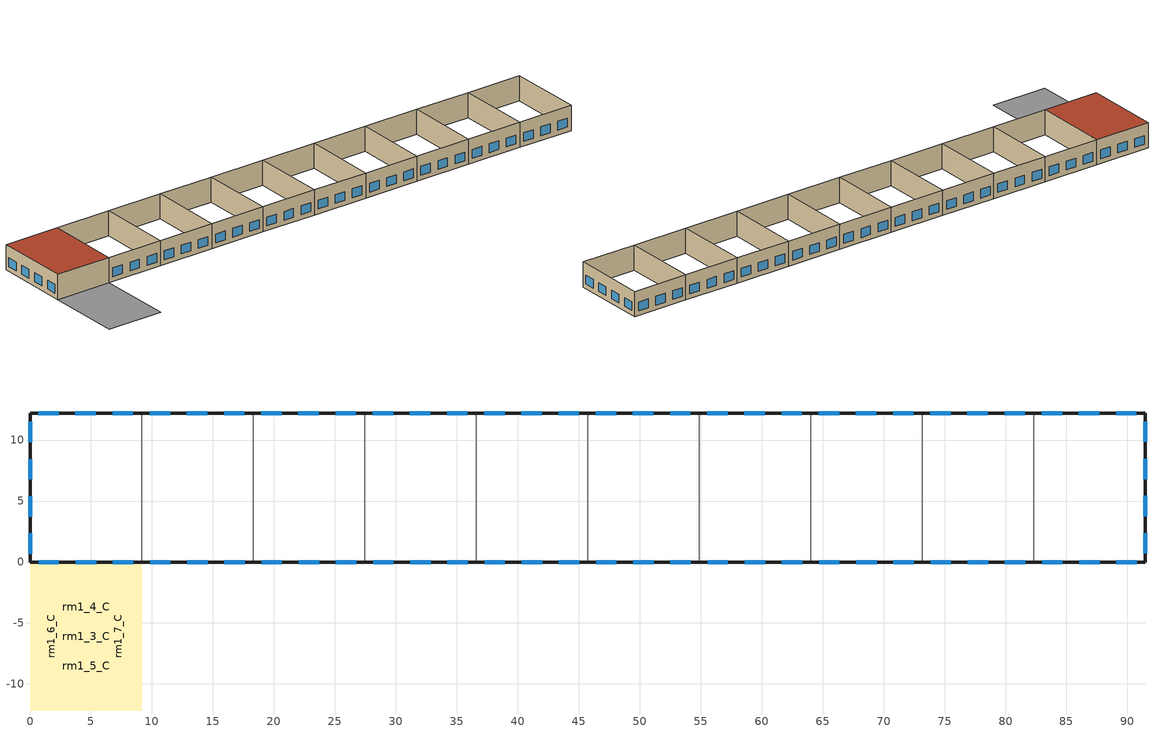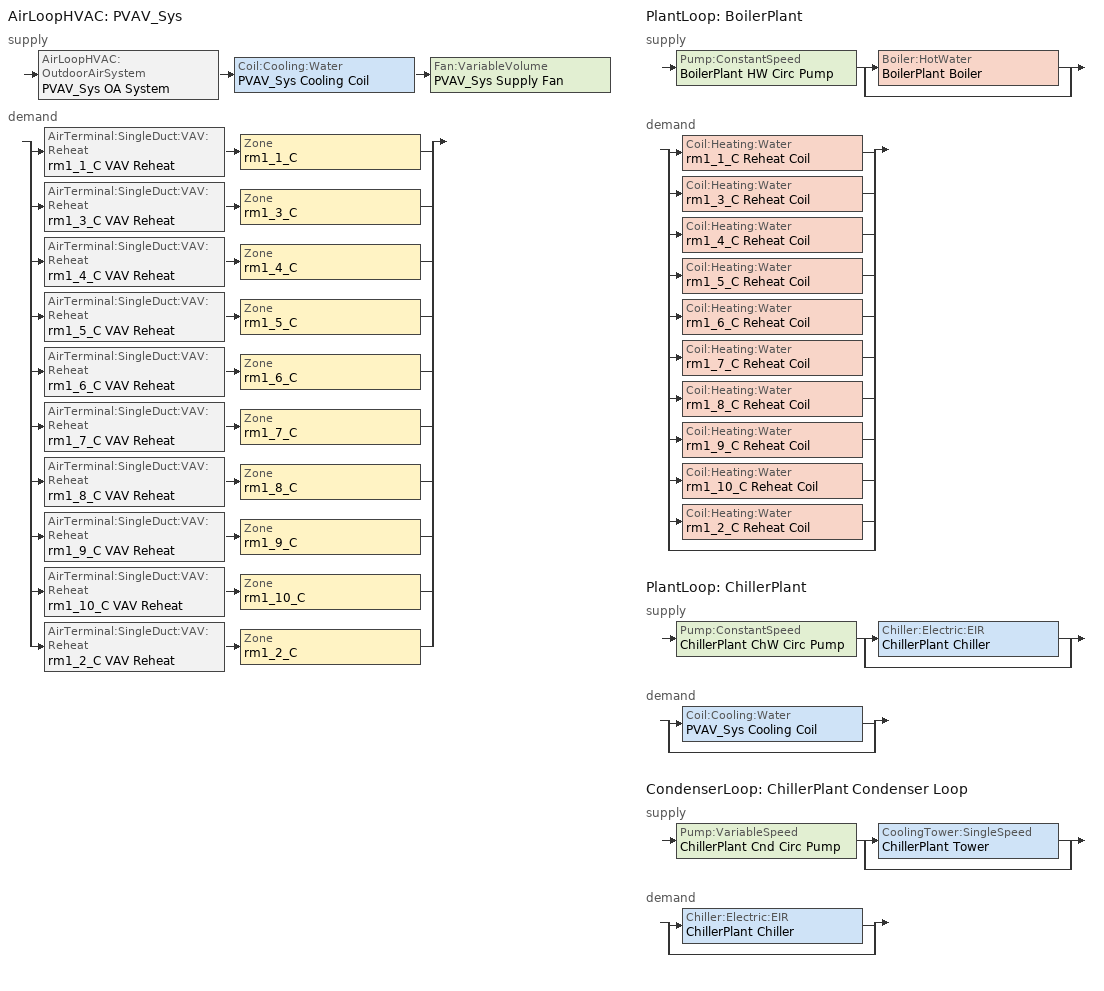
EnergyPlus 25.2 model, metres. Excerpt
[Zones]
rm1_3_C
 floor outside (SIMULATED_SL110): 0,-12.19 0,0 9.14,0 9.14,-12.19 z0
 wall outside (4_CONC_RADVA135): 9.14,12.19 0,12.19 0,0 9.14,0 z0:3.96
 wall to rm1_4_C (PARTITION115): 9.14,0 9.14,12.19 z0:3.96
 window (GT3): 8.44,12.19 6.77,12.19 / 5.39,12.19 3.72,12.19 / 2.35,12.19 0.67,12.19 / 0.7,0 2.38,0 / 3.75,0 5.42,0 / 6.8,0 8.47,0 / 0,11.49 0,9.81 / 0,8.44 0,6.77 / 0,5.39 0,3.72 / 0,2.35 0,0.67 z0.76:2.13
 roof outside (CONC_4_IN_NO96): 0,12.19 0,0 9.14,0 9.14,12.19 z3.96
rm1_4_C
 floor outside (SIMULATED_SL110): 0,-12.19 0,0 9.14,0 9.14,-12.19 z0
 wall outside (4_CONC_RADVA135): 18.29,12.19 9.14,12.19 / 9.14,0 18.29,0 z0:3.96
 wall to rm1_5_C (PARTITION115): 18.29,0 18.29,12.19 z0:3.96
 window (GT3): 17.59,12.19 15.91,12.19 / 14.54,12.19 12.86,12.19 / 11.49,12.19 9.81,12.19 / 9.85,0 11.52,0 / 12.89,0 14.57,0 / 15.94,0 17.62,0 z0.76:2.13
 roof outside (CONC_4_IN_NO96): 0,12.19 0,0 9.14,0 9.14,12.19 z3.96
rm1_5_C
 floor outside (SIMULATED_SL110): 0,-12.19 0,0 9.14,0 9.14,-12.19 z0
 wall outside (4_CONC_RADVA135): 27.43,12.19 18.29,12.19 / 18.29,0 27.43,0 z0:3.96
 wall to rm1_6_C (PARTITION115): 27.43,0 27.43,12.19 z0:3.96
 window (GT3): 26.73,12.19 25.05,12.19 / 23.68,12.19 22.01,12.19 / 20.64,12.19 18.96,12.19 / 18.99,0 20.66,0 / 22.04,0 23.71,0 / 25.09,0 26.76,0 z0.76:2.13
 roof outside (CONC_4_IN_NO96): 0,12.19 0,0 9.14,0 9.14,12.19 z3.96
rm1_6_C
 floor outside (SIMULATED_SL110): 0,-12.19 0,0 9.14,0 9.14,-12.19 z0
 wall outside (4_CONC_RADVA135): 36.58,12.19 27.43,12.19 / 27.43,0 36.58,0 z0:3.96
 wall to rm1_7_C (PARTITION115): 36.58,0 36.58,12.19 z0:3.96
 window (GT3): 35.88,12.19 34.2,12.19 / 32.83,12.19 31.15,12.19 / 29.78,12.19 28.1,12.19 / 28.13,0 29.81,0 / 31.18,0 32.86,0 / 34.23,0 35.91,0 z0.76:2.13
 roof outside (CONC_4_IN_NO96): 0,12.19 0,0 9.14,0 9.14,12.19 z3.96
rm1_7_C
 floor outside (SIMULATED_SL110): 0,-12.19 0,0 9.14,0 9.14,-12.19 z0
 wall outside (4_CONC_RADVA135): 45.72,12.19 36.58,12.19 / 36.58,0 45.72,0 z0:3.96
 wall to rm1_8_C (PARTITION115): 45.72,0 45.72,12.19 z0:3.96
 window (GT3): 45.02,12.19 43.34,12.19 / 41.97,12.19 40.3,12.19 / 38.92,12.19 37.25,12.19 / 37.28,0 38.95,0 / 40.33,0 42,0 / 43.37,0 45.05,0 z0.76:2.13
 roof outside (CONC_4_IN_NO96): 0,12.19 0,0 9.14,0 9.14,12.19 z3.96
rm1_8_C
 floor outside (SIMULATED_SL110): 0,-12.19 0,0 9.14,0 9.14,-12.19 z0
 wall outside (4_CONC_RADVA135): 54.86,12.19 45.72,12.19 / 45.72,0 54.86,0 z0:3.96
 wall to rm1_9_C (PARTITION115): 54.86,0 54.86,12.19 z0:3.96
 window (GT3): 54.16,12.19 52.49,12.19 / 51.12,12.19 49.44,12.19 / 48.07,12.19 46.39,12.19 / 46.42,0 48.1,0 / 49.47,0 51.15,0 / 52.52,0 54.19,0 z0.76:2.13
 roof outside (CONC_4_IN_NO96): 0,12.19 0,0 9.14,0 9.14,12.19 z3.96
rm1_9_C
 floor outside (SIMULATED_SL110): 0,-12.19 0,0 9.14,0 9.14,-12.19 z0
 wall outside (4_CONC_RADVA135): 64.01,12.19 54.86,12.19 / 54.86,0 64.01,0 z0:3.96
 wall to rm1_10_C (PARTITION115): 64.01,0 64.01,12.19 z0:3.96
 window (GT3): 63.31,12.19 61.63,12.19 / 60.26,12.19 58.58,12.19 / 57.21,12.19 55.53,12.19 / 55.56,0 57.24,0 / 58.61,0 60.29,0 / 61.66,0 63.34,0 z0.76:2.13
 roof outside (CONC_4_IN_NO96): 0,12.19 0,0 9.14,0 9.14,12.19 z3.96
rm1_10_C
 floor outside (SIMULATED_SL110): 0,-12.19 0,0 9.14,0 9.14,-12.19 z0
 wall outside (4_CONC_RADVA135): 73.15,12.19 64.01,12.19 / 64.01,0 73.15,0 z0:3.96
 wall to rm1_1_C (PARTITION115): 73.15,0 73.15,12.19 z0:3.96
 window (GT3): 72.45,12.19 70.78,12.19 / 69.4,12.19 67.73,12.19 / 66.36,12.19 64.68,12.19 / 64.71,0 66.39,0 / 67.76,0 69.43,0 / 70.81,0 72.48,0 z0.76:2.13
 roof outside (CONC_4_IN_NO96): 0,12.19 0,0 9.14,0 9.14,12.19 z3.96
rm1_1_C
 floor outside (SIMULATED_SL110): 0,-12.19 0,0 9.14,0 9.14,-12.19 z0
 wall outside (4_CONC_RADVA135): 82.3,12.19 73.15,12.19 / 73.15,0 82.3,0 z0:3.96
 wall to rm1_2_C (PARTITION115): 82.3,0 82.3,12.19 z0:3.96
 window (GT3): 81.59,12.19 79.92,12.19 / 78.55,12.19 76.87,12.19 / 75.5,12.19 73.82,12.19 / 73.85,0 75.53,0 / 76.9,0 78.58,0 / 79.95,0 81.62,0 z0.76:2.13
 roof outside (CONC_4_IN_NO96): 0,12.19 0,0 9.14,0 9.14,12.19 z3.96
rm1_2_C
 floor outside (SIMULATED_SL110): 0,-12.19 0,0 9.14,0 9.14,-12.19 z0
 wall outside (4_CONC_RADVA135): 82.3,0 91.44,0 91.44,12.19 82.3,12.19 z0:3.96
 window (GT3): 90.74,12.19 89.06,12.19 / 87.69,12.19 86.02,12.19 / 84.64,12.19 82.97,12.19 / 91.44,0.7 91.44,2.38 / 91.44,3.75 91.44,5.42 / 91.44,6.8 91.44,8.47 / 91.44,9.85 91.44,11.52 / 83,0 84.67,0 / 86.05,0 87.72,0 / 89.09,0 90.77,0 z0.76:2.13
 roof outside (CONC_4_IN_NO96): 0,12.19 0,0 9.14,0 9.14,12.19 z3.96
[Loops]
AirLoopHVAC 'PVAV_Sys'
 supply: AirLoopHVAC:OutdoorAirSystem 'PVAV_Sys OA System' > Coil:Cooling:Water 'PVAV_Sys Cooling Coil' > Fan:VariableVolume 'PVAV_Sys Supply Fan'
 demand: split
  | AirTerminal:SingleDuct:VAV:Reheat 'rm1_1_C VAV Reheat' > Zone 'rm1_1_C'
  | AirTerminal:SingleDuct:VAV:Reheat 'rm1_3_C VAV Reheat' > Zone 'rm1_3_C'
  | AirTerminal:SingleDuct:VAV:Reheat 'rm1_4_C VAV Reheat' > Zone 'rm1_4_C'
  | AirTerminal:SingleDuct:VAV:Reheat 'rm1_5_C VAV Reheat' > Zone 'rm1_5_C'
  | AirTerminal:SingleDuct:VAV:Reheat 'rm1_6_C VAV Reheat' > Zone 'rm1_6_C'
  | AirTerminal:SingleDuct:VAV:Reheat 'rm1_7_C VAV Reheat' > Zone 'rm1_7_C'
  | AirTerminal:SingleDuct:VAV:Reheat 'rm1_8_C VAV Reheat' > Zone 'rm1_8_C'
  | AirTerminal:SingleDuct:VAV:Reheat 'rm1_9_C VAV Reheat' > Zone 'rm1_9_C'
  | AirTerminal:SingleDuct:VAV:Reheat 'rm1_10_C VAV Reheat' > Zone 'rm1_10_C'
  | AirTerminal:SingleDuct:VAV:Reheat 'rm1_2_C VAV Reheat' > Zone 'rm1_2_C'
PlantLoop 'BoilerPlant'
 supply: Pump:ConstantSpeed 'BoilerPlant HW Circ Pump' > split
  | Boiler:HotWater 'BoilerPlant Boiler'
  | bypass
 demand: split
  | Coil:Heating:Water 'rm1_1_C Reheat Coil'
  | Coil:Heating:Water 'rm1_3_C Reheat Coil'
  | Coil:Heating:Water 'rm1_4_C Reheat Coil'
  | Coil:Heating:Water 'rm1_5_C Reheat Coil'
  | Coil:Heating:Water 'rm1_6_C Reheat Coil'
  | Coil:Heating:Water 'rm1_7_C Reheat Coil'
  | Coil:Heating:Water 'rm1_8_C Reheat Coil'
  | Coil:Heating:Water 'rm1_9_C Reheat Coil'
  | Coil:Heating:Water 'rm1_10_C Reheat Coil'
  | Coil:Heating:Water 'rm1_2_C Reheat Coil'
  | bypass
PlantLoop 'ChillerPlant'
 supply: Pump:ConstantSpeed 'ChillerPlant ChW Circ Pump' > split
  | Chiller:Electric:EIR 'ChillerPlant Chiller'
  | bypass
 demand: split
  | Coil:Cooling:Water 'PVAV_Sys Cooling Coil'
  | bypass
CondenserLoop 'ChillerPlant Condenser Loop'
 supply: Pump:VariableSpeed 'ChillerPlant Cnd Circ Pump' > split
  | CoolingTower:SingleSpeed 'ChillerPlant Tower'
  | bypass
 demand: split
  | Chiller:Electric:EIR 'ChillerPlant Chiller'
  | bypass
[Building]
Green Design Tools: North Axis {deg}=180.0017; Terrain=City; Loads Convergence Tolerance Value=0.04; Temperature Convergence Tolerance Value {deltaC}=0.4; Solar Distribution=FullExterior; Maximum Number of Warmup Days=25; Minimum Number of Warmup Days=6
[Site:Location]
CZ03RV2: Latitude {deg}=38.5; Longitude {deg}=-121.5; Time Zone {hr}=-8; Elevation {m}=15.24
[Site:GroundTemperature:BuildingSurface]
12.38889, 11.22224, 11.11112, 11.66668, 13.8889, 16.11112, 18.05557, 19.2778, 19.38892, 18.38889, 16.50002, 14.33334
[SizingPeriod:DesignDay] Humidity Condition Type=Wetbulb; Rain Indicator=No; Snow Indicator=No; Daylight Saving Time Indicator=No; Solar Model Indicator=ASHRAEClearSky; Sky Clearness=0
Name | Month | Day of Month | Day Type | Maximum Dry-Bulb Temperature {C} | Daily Dry-Bulb Temperature Range {deltaC} | Wetbulb or DewPoint at Maximum Dry-Bulb {C} | Barometric Pressure {Pa} | Wind Speed {m/s} | Wind Direction {deg}
CZ03RV2 Coldest Day from Weather File | 12 | 28 | WinterDesignDay | 15 | 13.3 | 8.9 | 102805.1 | 2.12 | 67
CZ03RV2 Hottest Day from Weather File | 9 | 29 | SummerDesignDay | 31.7 | 20.6 | 16.1 | 101351.8 | 5.06 | 87
[Material] Thermal Absorptance=0.9
Name | Roughness | Thickness {m} | Conductivity {W/m-K} | Density {kg/m3} | Specific Heat {J/kg-K} | Solar Absorptance | Visible Absorptance
CONC_4_IN_NO96__CC03_97 | MediumRough | 0.10159 | 1.310345 | 2242.584 | 836.7661 | 0.7
SIMULATED_SL110__IN05_111 | MediumRough | 0.245821 | 0.04324 | 9.611076 | 836.7661 | 0
SIMULATED_SL110__MAT357_112 | MediumRough | 0.4572 | 0.8648 | 1361.569 | 836.7661 | 0
SIMULATED_SL110__MAT356_113 | MediumRough | 0.3048 | 0.51888 | 1601.846 | 836.7661 | 0
PARTITION115__GP02_87 | MediumRough | 0.0158801 | 0.160161 | 800.923 | 836.7661 | 0.3
4_CONC_RADVA135__CC14_80 | MediumRough | 0.10159 | 1.801724 | 2242.584 | 836.7661 | 0.7
4_CONC_RADVA135__IN36_136 | MediumRough | 0.0762 | 0.034592 | 28.83323 | 1213.311 | 0.7
4_CONC_RADVA135__GP02_87 | MediumRough | 0.0158801 | 0.160161 | 800.923 | 836.7661 | 0.7
rm1_3_CFURN; rm1_4_CFURN; rm1_5_CFURN; rm1_6_CFURN; rm1_7_CFURN; rm1_8_CFURN; rm1_9_CFURN; rm1_10_CFURN; rm1_1_CFURN; rm1_2_CFURN | Smooth | 0.00762 | 0.17296 | 640.7384 | 1255.149 | 0.7 | 0.7
[Construction]
CONC_4_IN_NO96: CONC_4_IN_NO96__CC03_97
SIMULATED_SL110: SIMULATED_SL110__IN05_111, SIMULATED_SL110__MAT357_112, SIMULATED_SL110__MAT356_113
PARTITION115: PARTITION115__GP02_87, PARTITION115__WMF00_116, PARTITION115__GP02_87
4_CONC_RADVA135: 4_CONC_RADVA135__CC14_80, 4_CONC_RADVA135__IN36_136, 4_CONC_RADVA135__GP02_87
GT3: BRONZE 6MM
rm1_3_CFURNCONS: rm1_3_CFURN
rm1_4_CFURNCONS: rm1_4_CFURN
rm1_5_CFURNCONS: rm1_5_CFURN
rm1_6_CFURNCONS: rm1_6_CFURN
rm1_7_CFURNCONS: rm1_7_CFURN
rm1_8_CFURNCONS: rm1_8_CFURN
rm1_9_CFURNCONS: rm1_9_CFURN
rm1_10_CFURNCONS: rm1_10_CFURN
rm1_1_CFURNCONS: rm1_1_CFURN
rm1_2_CFURNCONS: rm1_2_CFURN
[Material:NoMass]
PARTITION115__WMF00_116: Roughness=MediumRough; Thermal Resistance {m2-K/W}=0.107499; Thermal Absorptance=0.9; Solar Absorptance=0.3
[WindowMaterial:Glazing]
BRONZE 6MM: Optical Data Type=SpectralAverage; Thickness {m}=.006; Solar Transmittance at Normal Incidence=.482; Front Side Solar Reflectance at Normal Incidence=.054; Back Side Solar Reflectance at Normal Incidence=.054; Visible Transmittance at Normal Incidence=.534; Front Side Visible Reflectance at Normal Incidence=.057; Back Side Visible Reflectance at Normal Incidence=.057; Infrared Transmittance at Normal Incidence=0; Front Side Infrared Hemispherical Emissivity=.84; Back Side Infrared Hemispherical Emissivity=.84; Conductivity {W/m-K}=.9
[WindowMaterial:Shade] Solar Transmittance=0.8; Solar Reflectance=0.19; Visible Transmittance=0.8; Visible Reflectance=0.19; Infrared Hemispherical Emissivity=0.001; Infrared Transmittance=0.99; Thickness {m}=0.001; Conductivity {W/m-K}=10000; Shade to Glass Distance {m}=0.001; Top Opening Multiplier=0; Bottom Opening Multiplier=0; Left-Side Opening Multiplier=0; Right-Side Opening Multiplier=0; Airflow Permeability=0.8
Window1001WSM; Window3312WSM; Window3313WSM; Window1003WSM; Window3314WSM; Window3315WSM; Window1004WSM; Window3316WSM; Window3317WSM; Window3318WSM; Window1006WSM; Window3319WSM; Window3320WSM; Window1007WSM; Window3321WSM; Window3322WSM; Window1008WSM; Window3323WSM; Window3324WSM; Window1009WSM; Window3325WSM; Window3326WSM; Window1010WSM; Window3327WSM; Window3328WSM; Window1011WSM; Window3329WSM; Window3330WSM; Window1012WSM; Window3331WSM; Window3332WSM; Window1013WSM; Window3333WSM; Window3334WSM; Window1014WSM; Window3335WSM; Window3336WSM; Window1015WSM; Window3337WSM; Window3338WSM; Window1016WSM; Window3339WSM; Window3340WSM; Window1017WSM; Window3341WSM; Window3342WSM; Window1018WSM; Window3343WSM; Window3344WSM; Window1005WSM; Window3345WSM; Window3346WSM; Window1019WSM; Window3347WSM; Window3348WSM; Window1020WSM; Window3349WSM; Window3350WSM; Window1021WSM; Window3351WSM; Window3352WSM; Window1022WSM; Window3353WSM; Window3354WSM; Window3355WSM; Window1023WSM; Window3356WSM; Window3357WSM
[WindowProperty:ShadingControl] Shading Type=InteriorShade; Shading Control Type=AlwaysOn; Setpoint {W/m2, W or deg C}=10.9383; Shading Control Is Scheduled=NO; Glare Control Is Active=NO
Name | Shading Device Material
Window1001WSC | Window1001WSM
Window3312WSC | Window3312WSM
Window3313WSC | Window3313WSM
Window1003WSC | Window1003WSM
Window3314WSC | Window3314WSM
Window3315WSC | Window3315WSM
Window1004WSC | Window1004WSM
Window3316WSC | Window3316WSM
Window3317WSC | Window3317WSM
Window3318WSC | Window3318WSM
Window1006WSC | Window1006WSM
Window3319WSC | Window3319WSM
Window3320WSC | Window3320WSM
Window1007WSC | Window1007WSM
Window3321WSC | Window3321WSM
Window3322WSC | Window3322WSM
Window1008WSC | Window1008WSM
Window3323WSC | Window3323WSM
Window3324WSC | Window3324WSM
Window1009WSC | Window1009WSM
Window3325WSC | Window3325WSM
Window3326WSC | Window3326WSM
Window1010WSC | Window1010WSM
Window3327WSC | Window3327WSM
Window3328WSC | Window3328WSM
Window1011WSC | Window1011WSM
Window3329WSC | Window3329WSM
Window3330WSC | Window3330WSM
Window1012WSC | Window1012WSM
Window3331WSC | Window3331WSM
Window3332WSC | Window3332WSM
Window1013WSC | Window1013WSM
Window3333WSC | Window3333WSM
Window3334WSC | Window3334WSM
Window1014WSC | Window1014WSM
Window3335WSC | Window3335WSM
Window3336WSC | Window3336WSM
Window1015WSC | Window1015WSM
Window3337WSC | Window3337WSM
Window3338WSC | Window3338WSM
Window1016WSC | Window1016WSM
Window3339WSC | Window3339WSM
Window3340WSC | Window3340WSM
Window1017WSC | Window1017WSM
Window3341WSC | Window3341WSM
Window3342WSC | Window3342WSM
Window1018WSC | Window1018WSM
Window3343WSC | Window3343WSM
Window3344WSC | Window3344WSM
Window1005WSC | Window1005WSM
Window3345WSC | Window3345WSM
Window3346WSC | Window3346WSM
Window1019WSC | Window1019WSM
Window3347WSC | Window3347WSM
Window3348WSC | Window3348WSM
Window1020WSC | Window1020WSM
Window3349WSC | Window3349WSM
Window3350WSC | Window3350WSM
Window1021WSC | Window1021WSM
Window3351WSC | Window3351WSM
Window3352WSC | Window3352WSM
Window1022WSC | Window1022WSM
Window3353WSC | Window3353WSM
Window3354WSC | Window3354WSM
Window3355WSC | Window3355WSM
Window1023WSC | Window1023WSM
Window3356WSC | Window3356WSM
Window3357WSC | Window3357WSM
[Zone] Type=1; Multiplier=1; Ceiling Height {m}=3.9624; Volume {m3}=441.7421
rm1_3_C; rm1_4_C; rm1_5_C; rm1_6_C; rm1_7_C; rm1_8_C; rm1_9_C; rm1_10_C; rm1_1_C; rm1_2_C
[People] Number of People Schedule=OffOcc; Number of People Calculation Method=People; Number of People=4.363636; Fraction Radiant=0.3
Name | Zone or ZoneList | Activity Level Schedule
rm1_3_C_PEOPLE | rm1_3_C | rm1_3_CActSched
rm1_4_C_PEOPLE | rm1_4_C | rm1_4_CActSched
rm1_5_C_PEOPLE | rm1_5_C | rm1_5_CActSched
rm1_6_C_PEOPLE | rm1_6_C | rm1_6_CActSched
rm1_7_C_PEOPLE | rm1_7_C | rm1_7_CActSched
rm1_8_C_PEOPLE | rm1_8_C | rm1_8_CActSched
rm1_9_C_PEOPLE | rm1_9_C | rm1_9_CActSched
rm1_10_C_PEOPLE | rm1_10_C | rm1_10_CActSched
rm1_1_C_PEOPLE | rm1_1_C | rm1_1_CActSched
rm1_2_C_PEOPLE | rm1_2_C | rm1_2_CActSched
[Lights] Schedule=OffLgt; Design Level Calculation Method=LightingLevel; Lighting Level {W}=2400; Return Air Fraction=0; Fraction Radiant=0.59; Fraction Visible=0.1; Fraction Replaceable=0
Name | Zone or ZoneList
rm1_3_C_LIGHTS | rm1_3_C
rm1_4_C_LIGHTS | rm1_4_C
rm1_5_C_LIGHTS | rm1_5_C
rm1_6_C_LIGHTS | rm1_6_C
rm1_7_C_LIGHTS | rm1_7_C
rm1_8_C_LIGHTS | rm1_8_C
rm1_9_C_LIGHTS | rm1_9_C
rm1_10_C_LIGHTS | rm1_10_C
rm1_1_C_LIGHTS | rm1_1_C
rm1_2_C_LIGHTS | rm1_2_C
[ElectricEquipment] Schedule=OffLgt; Design Level Calculation Method=EquipmentLevel; Design Level {W}=900.0001; Fraction Latent=0; Fraction Radiant=0.7; Fraction Lost=0
Name | Zone or ZoneList
rm1_3_C_EQUIP | rm1_3_C
rm1_4_C_EQUIP | rm1_4_C
rm1_5_C_EQUIP | rm1_5_C
rm1_6_C_EQUIP | rm1_6_C
rm1_7_C_EQUIP | rm1_7_C
rm1_8_C_EQUIP | rm1_8_C
rm1_9_C_EQUIP | rm1_9_C
rm1_10_C_EQUIP | rm1_10_C
rm1_1_C_EQUIP | rm1_1_C
rm1_2_C_EQUIP | rm1_2_C
[ZoneInfiltration:DesignFlowRate] Schedule=OffInf; Design Flow Rate Calculation Method=Flow/Zone; Design Flow Rate {m3/s}=0.0173681; Constant Term Coefficient=0; Temperature Term Coefficient=0; Velocity Term Coefficient=0.224; Velocity Squared Term Coefficient=0
Name | Zone or ZoneList
rm1_3_C_INFILT | rm1_3_C
rm1_4_C_INFILT | rm1_4_C
rm1_5_C_INFILT | rm1_5_C
rm1_6_C_INFILT | rm1_6_C
rm1_7_C_INFILT | rm1_7_C
rm1_8_C_INFILT | rm1_8_C
rm1_9_C_INFILT | rm1_9_C
rm1_10_C_INFILT | rm1_10_C
rm1_1_C_INFILT | rm1_1_C
rm1_2_C_INFILT | rm1_2_C
[InternalMass] Surface Area {m2}=111.4836
Name | Construction | Zone
rm1_3_CFURNMASS | rm1_3_CFURNCONS | rm1_3_C
rm1_4_CFURNMASS | rm1_4_CFURNCONS | rm1_4_C
rm1_5_CFURNMASS | rm1_5_CFURNCONS | rm1_5_C
rm1_6_CFURNMASS | rm1_6_CFURNCONS | rm1_6_C
rm1_7_CFURNMASS | rm1_7_CFURNCONS | rm1_7_C
rm1_8_CFURNMASS | rm1_8_CFURNCONS | rm1_8_C
rm1_9_CFURNMASS | rm1_9_CFURNCONS | rm1_9_C
rm1_10_CFURNMASS | rm1_10_CFURNCONS | rm1_10_C
rm1_1_CFURNMASS | rm1_1_CFURNCONS | rm1_1_C
rm1_2_CFURNMASS | rm1_2_CFURNCONS | rm1_2_C
[ZoneControl:Thermostat] Control Type Schedule=Zone-Control-Type-Sched
Name | Zone or ZoneList | Control 1
rm1_1_C Thermostat | rm1_1_C | rm1_1_C DualSPSched
rm1_3_C Thermostat | rm1_3_C | rm1_3_C DualSPSched
rm1_4_C Thermostat | rm1_4_C | rm1_4_C DualSPSched
rm1_5_C Thermostat | rm1_5_C | rm1_5_C DualSPSched
rm1_6_C Thermostat | rm1_6_C | rm1_6_C DualSPSched
rm1_7_C Thermostat | rm1_7_C | rm1_7_C DualSPSched
rm1_8_C Thermostat | rm1_8_C | rm1_8_C DualSPSched
rm1_9_C Thermostat | rm1_9_C | rm1_9_C DualSPSched
rm1_10_C Thermostat | rm1_10_C | rm1_10_C DualSPSched
rm1_2_C Thermostat | rm1_2_C | rm1_2_C DualSPSched
[ThermostatSetpoint:DualSetpoint] Heating Setpoint Temperature Schedule=OffHtT; Cooling Setpoint Temperature Schedule=OffClT
rm1_1_C DualSPSched; rm1_3_C DualSPSched; rm1_4_C DualSPSched; rm1_5_C DualSPSched; rm1_6_C DualSPSched; rm1_7_C DualSPSched; rm1_8_C DualSPSched; rm1_9_C DualSPSched; rm1_10_C DualSPSched; rm1_2_C DualSPSched
[Sizing:Zone] Zone Cooling Design Supply Air Temperature Input Method=SupplyAirTemperature; Zone Cooling Design Supply Air Temperature {C}=14; Zone Heating Design Supply Air Temperature Input Method=SupplyAirTemperature; Zone Heating Design Supply Air Temperature {C}=50; Zone Cooling Design Supply Air Humidity Ratio {kgWater/kgDryAir}=0.008; Zone Heating Design Supply Air Humidity Ratio {kgWater/kgDryAir}=0.008; Zone Heating Sizing Factor=0; Zone Cooling Sizing Factor=0; Cooling Design Air Flow Method=DesignDay; Cooling Design Air Flow Rate {m3/s}=0; Heating Design Air Flow Method=DesignDay; Heating Design Air Flow Rate {m3/s}=0
Name | Design Specification Outdoor Air Object
rm1_1_C | SZ DSOA rm1_1_C
rm1_3_C | SZ DSOA rm1_3_C
rm1_4_C | SZ DSOA rm1_4_C
rm1_5_C | SZ DSOA rm1_5_C
rm1_6_C | SZ DSOA rm1_6_C
rm1_7_C | SZ DSOA rm1_7_C
rm1_8_C | SZ DSOA rm1_8_C
rm1_9_C | SZ DSOA rm1_9_C
rm1_10_C | SZ DSOA rm1_10_C
rm1_2_C | SZ DSOA rm1_2_C
[DesignSpecification:OutdoorAir] Outdoor Air Method=Flow/Zone; Outdoor Air Flow per Person {m3/s-person}=0; Outdoor Air Flow per Zone Floor Area {m3/s-m2}=0; Outdoor Air Flow per Zone {m3/s}=0.0308911
SZ DSOA rm1_1_C; SZ DSOA rm1_3_C; SZ DSOA rm1_4_C; SZ DSOA rm1_5_C; SZ DSOA rm1_6_C; SZ DSOA rm1_7_C; SZ DSOA rm1_8_C; SZ DSOA rm1_9_C; SZ DSOA rm1_10_C; SZ DSOA rm1_2_C
[Zone equipment]
rm1_1_C: rm1_1_C VAV Reheat
rm1_3_C: rm1_3_C VAV Reheat
rm1_4_C: rm1_4_C VAV Reheat
rm1_5_C: rm1_5_C VAV Reheat
rm1_6_C: rm1_6_C VAV Reheat
rm1_7_C: rm1_7_C VAV Reheat
rm1_8_C: rm1_8_C VAV Reheat
rm1_9_C: rm1_9_C VAV Reheat
rm1_10_C: rm1_10_C VAV Reheat
rm1_2_C: rm1_2_C VAV Reheat
[AirTerminal:SingleDuct:VAV:Reheat] Availability Schedule=OffFan; Maximum Air Flow Rate {m3/s}=autosize; Zone Minimum Air Flow Input Method=Constant; Constant Minimum Air Flow Fraction=0.3; Maximum Hot Water or Steam Flow Rate {m3/s}=autosize; Minimum Hot Water or Steam Flow Rate {m3/s}=0; Convergence Tolerance=0.001; Damper Heating Action=Reverse
Name | Reheat Coil
rm1_1_C VAV Reheat | rm1_1_C Reheat Coil
rm1_3_C VAV Reheat | rm1_3_C Reheat Coil
rm1_4_C VAV Reheat | rm1_4_C Reheat Coil
rm1_5_C VAV Reheat | rm1_5_C Reheat Coil
rm1_6_C VAV Reheat | rm1_6_C Reheat Coil
rm1_7_C VAV Reheat | rm1_7_C Reheat Coil
rm1_8_C VAV Reheat | rm1_8_C Reheat Coil
rm1_9_C VAV Reheat | rm1_9_C Reheat Coil
rm1_10_C VAV Reheat | rm1_10_C Reheat Coil
rm1_2_C VAV Reheat | rm1_2_C Reheat Coil
[Coil:Heating:Water] Availability Schedule=OffFan; U-Factor Times Area Value {W/K}=autosize; Maximum Water Flow Rate {m3/s}=autosize; Performance Input Method=UFactorTimesAreaAndDesignWaterFlowRate; Rated Capacity {W}=autosize; Rated Inlet Water Temperature {C}=82.2; Rated Inlet Air Temperature {C}=16.6; Rated Outlet Water Temperature {C}=71.1; Rated Outlet Air Temperature {C}=32.2
rm1_1_C Reheat Coil; rm1_3_C Reheat Coil; rm1_4_C Reheat Coil; rm1_5_C Reheat Coil; rm1_6_C Reheat Coil; rm1_7_C Reheat Coil; rm1_8_C Reheat Coil; rm1_9_C Reheat Coil; rm1_10_C Reheat Coil; rm1_2_C Reheat Coil
[Sizing:System]
PVAV_Sys: Type of Load to Size On=Sensible; Design Outdoor Air Flow Rate {m3/s}=autosize; Central Heating Maximum System Air Flow Ratio=0.3; Preheat Design Temperature {C}=7; Preheat Design Humidity Ratio {kgWater/kgDryAir}=.008; Precool Design Temperature {C}=11; Precool Design Humidity Ratio {kgWater/kgDryAir}=.008; Central Cooling Design Supply Air Temperature {C}=12.77779; Central Heating Design Supply Air Temperature {C}=12.77779; Type of Zone Sum to Use=NonCoincident; 100% Outdoor Air in Cooling=No; 100% Outdoor Air in Heating=No; Central Cooling Design Supply Air Humidity Ratio {kgWater/kgDryAir}=0.008; Central Heating Design Supply Air Humidity Ratio {kgWater/kgDryAir}=0.01; Cooling Supply Air Flow Rate Method=Flow/System; Cooling Supply Air Flow Rate {m3/s}=13.7859; Heating Supply Air Flow Rate Method=Flow/System; Heating Supply Air Flow Rate {m3/s}=13.7859; System Outdoor Air Method=ZoneSum; Zone Maximum Outdoor Air Fraction=1; Cooling Design Capacity Method=CoolingDesignCapacity; Cooling Design Capacity {W}=autosize; Heating Design Capacity Method=HeatingDesignCapacity; Heating Design Capacity {W}=autosize; Central Cooling Capacity Control Method=OnOff
[AirLoopHVAC]
PVAV_Sys: Design Supply Air Flow Rate {m3/s}=autosize
[AvailabilityManager:Scheduled]
PVAV_Sys Availability 1: Schedule=OffFan
[SetpointManager:Scheduled] Control Variable=Temperature
Name | Schedule | Setpoint Node or NodeList
PVAV_Sys Setpoint Manager 1 | ConstSetSchedPVAV_Sys | PVAV_Sys Sup Air Temp Nodes
BoilerPlant HW Temp Manager | constant82. | BoilerPlant HW Supply Outlet Node
ChillerPlant ChW Temp Manager | ChillerPlant ChW Temp Schedule | ChillerPlant ChW Supply Outlet Node
ChillerPlant Chiller Setpoint Manager | ChillerPlant ChW Temp Schedule | ChillerPlant Chiller Outlet Node
[SetpointManager:MixedAir]
PVAV_Sys Setpoint Manager 2: Control Variable=Temperature; Setpoint Node or NodeList=PVAV_Sys Supply Fan Upstream Nodes
[Controller:WaterCoil]
PVAV_Sys Cooling Coil Controller: Control Variable=Temperature; Action=REVERSE; Actuator Variable=FLOW; Controller Convergence Tolerance {deltaC}=autosize; Maximum Actuated Flow {m3/s}=0.0112635; Minimum Actuated Flow {m3/s}=0
[Fan:VariableVolume]
PVAV_Sys Supply Fan: Availability Schedule=OffFan; Fan Total Efficiency=0.6; Pressure Rise {Pa}=1346.487; Maximum Flow Rate {m3/s}=autosize; Fan Power Minimum Flow Rate Input Method=Fraction; Fan Power Minimum Flow Fraction=0.25; Motor Efficiency=0.9; Motor In Airstream Fraction=1; Fan Power Coefficient 1=0.05; Fan Power Coefficient 2=0.05; Fan Power Coefficient 3=0.05; Fan Power Coefficient 4=0.1; Fan Power Coefficient 5=0.05
[Controller:OutdoorAir]
PVAV_Sys OA Controller: Minimum Outdoor Air Flow Rate {m3/s}=autosize; Maximum Outdoor Air Flow Rate {m3/s}=autosize; Economizer Control Type=NoEconomizer; Economizer Control Action Type=ModulateFlow; Lockout Type=NoLockout; Minimum Limit Type=FixedMinimum
[Sizing:Plant]
Name | Loop Type | Design Loop Exit Temperature {C} | Loop Design Temperature Difference {deltaC}
BoilerPlant | Heating | 82 | 11
ChillerPlant | Cooling | 7.22 | 6.67
ChillerPlant Condenser Loop | Condenser | 29.4 | 5.6
[PlantLoop] Fluid Type=Water; Maximum Loop Flow Rate {m3/s}=autosize; Minimum Loop Flow Rate {m3/s}=0; Plant Loop Volume {m3}=autosize; Load Distribution Scheme=Optimal
Name | Plant Equipment Operation Scheme | Maximum Loop Temperature {C} | Minimum Loop Temperature {C}
BoilerPlant | BoilerPlant Operation | 100 | 10
ChillerPlant | ChillerPlant Operation | 98 | 1
[Pump:ConstantSpeed] Design Pump Head {Pa}=89672.01; Fraction of Motor Inefficiencies to Fluid Stream=0; Pump Control Type=Intermittent
Name | Design Flow Rate {m3/s} | Design Power Consumption {W} | Motor Efficiency
BoilerPlant HW Circ Pump | 0.00392497 | 591.1661 | 0.85
ChillerPlant ChW Circ Pump | 0.00819024 | 1019.424 | 0.9
[PlantEquipmentOperationSchemes] Control Scheme 1 Schedule=OffFan
Name | Control Scheme 1
BoilerPlant Operation | BoilerPlant Heat Supply
ChillerPlant Operation | ChillerPlant ChW Supply
[PlantEquipmentOperation:HeatingLoad]
BoilerPlant Heat Supply: Load Range 1 Lower Limit {W}=0; Load Range 1 Upper Limit {W}=1000000000000000; Range 1 Equipment List=BoilerPlant heating plant
[PlantEquipmentList]
BoilerPlant heating plant: BoilerPlant Boiler
ChillerPlant ChW Plant: ChillerPlant Chiller
[Boiler:HotWater]
BoilerPlant Boiler: Fuel Type=NaturalGas; Nominal Capacity {W}=273670.2; Nominal Thermal Efficiency=0.85; Efficiency Curve Temperature Evaluation Variable=LeavingBoiler; Normalized Boiler Efficiency Curve=BoilerPlant Boiler Efficiency Curve; Design Water Outlet Temperature {C}=82; Design Water Flow Rate {m3/s}=autosize; Minimum Part Load Ratio=0; Maximum Part Load Ratio=1.2; Optimum Part Load Ratio=1; Water Outlet Upper Temperature Limit {C}=100; Boiler Flow Mode=CONSTANTFLOW
[PlantEquipmentOperation:CoolingLoad] Load Range 1 Lower Limit {W}=0
Name | Load Range 1 Upper Limit {W} | Range 1 Equipment List
ChillerPlant ChW Supply | 1000000000000000 | ChillerPlant ChW Plant
ChillerPlant Condenser Only | 1000000000000 | ChillerPlant Condenser plant
[Chiller:Electric:EIR]
ChillerPlant Chiller: Reference Capacity {W}=228427.5; Reference COP {W/W}=3.2; Reference Leaving Chilled Water Temperature {C}=7.22; Reference Entering Condenser Fluid Temperature {C}=29.4; Reference Chilled Water Flow Rate {m3/s}=autosize; Reference Condenser Fluid Flow Rate {m3/s}=autosize; Cooling Capacity Function of Temperature Curve=OPEN-CENT-CAP-FT; Electric Input to Cooling Output Ratio Function of Temperature Curve=OPEN-CENT-EIR-FT; Electric Input to Cooling Output Ratio Function of Part Load Ratio Curve=OPEN-CENT-EIR-FP; Minimum Part Load Ratio=0; Maximum Part Load Ratio=1; Optimum Part Load Ratio=0.65; Minimum Unloading Ratio=0.25; Condenser Type=WaterCooled; Leaving Chilled Water Lower Temperature Limit {C}=5; Chiller Flow Mode=LeavingSetpointModulated
[CondenserLoop]
ChillerPlant Condenser Loop: Fluid Type=Water; Condenser Equipment Operation Scheme=ChillerPlant Condenser Loop Operation; Maximum Loop Temperature {C}=80; Minimum Loop Temperature {C}=5; Maximum Loop Flow Rate {m3/s}=autosize; Minimum Loop Flow Rate {m3/s}=0; Condenser Loop Volume {m3}=autosize; Load Distribution Scheme=SequentialLoad
[SetpointManager:FollowOutdoorAirTemperature]
ChillerPlant Condenser Loop: Control Variable=Temperature; Reference Temperature Type=OutdoorAirWetBulb; Offset Temperature Difference {deltaC}=0; Maximum Setpoint Temperature {C}=80; Minimum Setpoint Temperature {C}=5; Setpoint Node or NodeList=ChillerPlant Cnd Supply Outlet Node
[Pump:VariableSpeed]
ChillerPlant Cnd Circ Pump: Design Maximum Flow Rate {m3/s}=autosize; Design Pump Head {Pa}=298906.7; Design Power Consumption {W}=AUTOSIZE; Motor Efficiency=0.9; Fraction of Motor Inefficiencies to Fluid Stream=0; Coefficient 1 of the Part Load Performance Curve=0; Coefficient 2 of the Part Load Performance Curve=1; Coefficient 3 of the Part Load Performance Curve=0; Coefficient 4 of the Part Load Performance Curve=0; Design Minimum Flow Rate {m3/s}=0; Pump Control Type=Intermittent
[CondenserEquipmentOperationSchemes]
ChillerPlant Condenser Loop Operation: Control Scheme 1=ChillerPlant Condenser Only; Control Scheme 1 Schedule=OffFan
[CondenserEquipmentList]
ChillerPlant Condenser plant: ChillerPlant Tower
[CoolingTower:SingleSpeed]
ChillerPlant Tower: Design Water Flow Rate {m3/s}=autosize; Design Air Flow Rate {m3/s}=autosize; Design Fan Power {W}=autosize; Design U-Factor Times Area Value {W/K}=autosize; Free Convection Air Flow Rate {m3/s}=autocalculate; Free Convection U-Factor Times Area Value {W/K}=autocalculate
[WaterHeater:Mixed]
DHW@PA0: Tank Volume {m3}=0.136275; Setpoint Temperature Schedule=DHW-SUPPLY-T_43.33337; Deadband Temperature Difference {deltaC}=0; Maximum Temperature Limit {C}=82; Heater Control Type=Modulate; Heater Maximum Capacity {W}=5102.891; Heater Minimum Capacity {W}=0; Heater Fuel Type=NaturalGas; Heater Thermal Efficiency=0.719425; Part Load Factor Curve=DHW_curve_0.900093; Off Cycle Parasitic Fuel Consumption Rate {W}=0; Off Cycle Parasitic Fuel Type=NaturalGas; Off Cycle Parasitic Heat Fraction to Tank=0; On Cycle Parasitic Fuel Consumption Rate {W}=0; On Cycle Parasitic Fuel Type=NaturalGas; On Cycle Parasitic Heat Fraction to Tank=0; Ambient Temperature Indicator=Schedule; Ambient Temperature Schedule=groundTempSch; Off Cycle Loss Coefficient to Ambient Temperature {W/K}=4.75212; Off Cycle Loss Fraction to Zone=0; On Cycle Loss Coefficient to Ambient Temperature {W/K}=4.75212; On Cycle Loss Fraction to Zone=0; Peak Use Flow Rate {m3/s}=6.3091e-05; Use Flow Rate Fraction Schedule=OffDHW; Cold Water Supply Temperature Schedule=groundTempSch; Use Side Effectiveness=1; Source Side Effectiveness=1
[Coil:Cooling:Water]
PVAV_Sys Cooling Coil: Availability Schedule=OffFan; Design Water Flow Rate {m3/s}=AUTOSIZE; Design Air Flow Rate {m3/s}=AUTOSIZE; Design Inlet Water Temperature {C}=AUTOSIZE; Design Inlet Air Temperature {C}=AUTOSIZE; Design Outlet Air Temperature {C}=AUTOSIZE; Design Inlet Air Humidity Ratio {kgWater/kgDryAir}=AUTOSIZE; Design Outlet Air Humidity Ratio {kgWater/kgDryAir}=AUTOSIZE; Type of Analysis=SimpleAnalysis; Heat Exchanger Configuration=CrossFlow
[Schedule:Compact]
OffOcc: Through: 12/31, For: Sundays Holidays, Until:  6:00, 0, Until: 18:00, 0.05, Until: 24:00, 0, For: Weekdays WinterDesignDay SummerDesignDay, Until:  6:00, 0, Until:  7:00, 0.1, Until:  8:00, 0.2, Until: 12:00, 0.95, Until: 13:00, 0.5, Until: 17:00, 0.95, Until: 18:00, 0.3, Until: 22:00, 0.1, Until: 24:00, 0.05, For: Saturdays, Until:  6:00, 0, Until:  8:00, 0.1, Until: 12:00, 0.3, Until: 17:00, 0.1, Until: 19:00, 0.05, Until: 24:00, 0
OffLgt: Through: 12/31, For: Sundays Holidays, Until: 24:00, 0.05, For: Weekdays WinterDesignDay SummerDesignDay, Until:  5:00, 0.05, Until:  7:00, 0.1, Until:  8:00, 0.3, Until: 12:00, 0.9, Until: 13:00, 0.8, Until: 17:00, 0.9, Until: 18:00, 0.5, Until: 20:00, 0.3, Until: 22:00, 0.2, Until: 23:00, 0.1, Until: 24:00, 0.05, For: Saturdays, Until:  6:00, 0.05, Until:  8:00, 0.1, Until: 12:00, 0.3, Until: 17:00, 0.15, Until: 24:00, 0.05
OffInf: Through: 12/31, For: Sundays Holidays, Until: 24:00, 1, For: Weekdays WinterDesignDay SummerDesignDay, Until:  6:00, 1, Until: 22:00, 0, Until: 24:00, 1, For: Saturdays, Until:  6:00, 1, Until: 18:00, 0, Until: 24:00, 1
rm1_3_CActSched; rm1_4_CActSched; rm1_5_CActSched; rm1_6_CActSched; rm1_7_CActSched; rm1_8_CActSched; rm1_9_CActSched; rm1_10_CActSched; rm1_1_CActSched; rm1_2_CActSched: Through: 12/31, For: AllDays, Until: 24:00, 123.06
Zone-Control-Type-Sched: Through: 12/31, For: AllDays, Until: 24:00, 4
OffFan: Through: 12/31, For: Sundays Holidays, Until: 24:00, 0, For: Weekdays WinterDesignDay SummerDesignDay, Until:  6:00, 0, Until: 22:00, 1, Until: 24:00, 0, For: Saturdays, Until:  6:00, 0, Until: 18:00, 1, Until: 24:00, 0
OffClT: Through: 12/31, For: Sundays Holidays, Until: 24:00, 37.22225, For: Weekdays WinterDesignDay SummerDesignDay, Until:  6:00, 37.22225, Until: 22:00, 23.88891, Until: 24:00, 37.22225, For: Saturdays, Until:  6:00, 37.22225, Until: 18:00, 23.88891, Until: 24:00, 37.22225
OffHtT: Through: 12/31, For: Sundays Holidays, Until: 24:00, 12.77779, For: Weekdays WinterDesignDay SummerDesignDay, Until:  6:00, 12.77779, Until: 22:00, 21.11113, Until: 24:00, 12.77779, For: Saturdays, Until:  6:00, 12.77779, Until: 18:00, 21.11113, Until: 24:00, 12.77779
ConstSetSchedPVAV_Sys: Through: 12/31, For: AllDays, Until: 24:00, 12.77779
constant82.: Through: 12/31, For: AllDays, Until: 24:00, 82
DHW-SUPPLY-T_43.33337: Through: 12/31, For: AllDays, Until: 24:00, 43.33337
groundTempSch: Through: 1/31, For: AllDays, Until: 24:00, 12.72223, Through: 2/28, For: AllDays, Until: 24:00, 11.55558, Through: 3/31, For: AllDays, Until: 24:00, 11.44446, Through: 4/30, For: AllDays, Until: 24:00, 12.00001, Through: 5/31, For: AllDays, Until: 24:00, 14.22224, Through: 6/30, For: AllDays, Until: 24:00, 16.44446, Through: 7/31, For: AllDays, Until: 24:00, 18.38891, Through: 8/31, For: AllDays, Until: 24:00, 19.61114, Through: 9/30, For: AllDays, Until: 24:00, 19.72226, Through: 10/31, For: AllDays, Until: 24:00, 18.72223, Through: 11/30, For: AllDays, Until: 24:00, 16.83336, Through: 12/31, For: AllDays, Until: 24:00, 14.66667
OffDHW: Through: 12/31, For: Sundays Holidays, Until: 13:00, 0.05, Until: 14:00, 0.1, Until: 24:00, 0.05, For: Weekdays WinterDesignDay SummerDesignDay, Until:  5:00, 0.05, Until:  6:00, 0.1, Until:  7:00, 0.05, Until:  8:00, 0.2, Until:  9:00, 0.35, Until: 11:00, 0.4, Until: 12:00, 0.45, Until: 13:00, 0.6, Until: 14:00, 0.55, Until: 16:00, 0.35, Until: 17:00, 0.45, Until: 18:00, 0.25, Until: 19:00, 0.2, Until: 21:00, 0.15, Until: 22:00, 0.1, Until: 24:00, 0.05, For: Saturdays, Until:  6:00, 0, Until:  7:00, 0.05, Until:  8:00, 0.1, Until:  9:00, 0.15, Until: 11:00, 0.2, Until: 12:00, 0.25, Until: 14:00, 0.2, Until: 15:00, 0.15, Until: 16:00, 0.1, Until: 17:00, 0.15, Until: 18:00, 0.05, Until: 24:00, 0
[Curve:Cubic]
DHW_curve_0.900093: Coefficient1 Constant=0.900093; Coefficient2 x=0.099907; Coefficient3 x**2=0; Coefficient4 x**3=0; Minimum Value of x=0.01; Maximum Value of x=1
[Curve:Quadratic]
Name | Coefficient1 Constant | Coefficient2 x | Coefficient3 x**2 | Minimum Value of x | Maximum Value of x
BoilerPlant Boiler Efficiency Curve | 0.588768 | 0.788818 | -0.38625 | 0 | 1
OPEN-CENT-EIR-FP | 0.222903 | 0.313387 | 0.46371 | -999 | 999
[Curve:Biquadratic] Minimum Value of x=-999; Maximum Value of x=999; Minimum Value of y=-999; Maximum Value of y=999
Name | Coefficient1 Constant | Coefficient2 x | Coefficient3 x**2 | Coefficient4 y | Coefficient5 y**2 | Coefficient6 x*y
OPEN-CENT-CAP-FT | 0.257896 | 0.0389016 | -0.00021708 | 0.0468684 | -0.00094284 | -0.00034344
OPEN-CENT-EIR-FT | 0.933884 | -0.058212 | 0.00450036 | 0.00243 | 0.000486 | -0.001215
[Schedule:Day:Hourly]
ChillerPlant ChW Temp Schedule Daily: 6.666672, 6.666672, 6.666672, 6.666672, 6.666672, 6.666672, 6.666672, 6.666672, 6.666672, 6.666672, 6.666672, 6.666672, 6.666672, 6.666672, 6.666672, 6.666672, 6.666672, 6.666672, 6.666672, 6.666672, 6.666672, 6.666672, 6.666672, 6.666672
[Schedule:Week:Daily]
ChillerPlant ChW Temp Schedule Weekly: ChillerPlant ChW Temp Schedule Daily, ChillerPlant ChW Temp Schedule Daily, ChillerPlant ChW Temp Schedule Daily, ChillerPlant ChW Temp Schedule Daily, ChillerPlant ChW Temp Schedule Daily, ChillerPlant ChW Temp Schedule Daily, ChillerPlant ChW Temp Schedule Daily, ChillerPlant ChW Temp Schedule Daily, ChillerPlant ChW Temp Schedule Daily, ChillerPlant ChW Temp Schedule Daily, ChillerPlant ChW Temp Schedule Daily, ChillerPlant ChW Temp Schedule Daily
[Schedule:Year]
ChillerPlant ChW Temp Schedule: ChillerPlant ChW Temp Schedule Weekly, 1, 1, 12, 31
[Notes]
doe2trans version: 7622
Translated from DOE2 input file: dummy.inp
Title1= Green Design Tools
Title3= Base Case
Title4= T5\VisualDOE\Projects\10ZoneVAV.gph
Title5= VisualDOE 5.0.0
\group Simulation Parameters
_END_ \group Simulation Parameters
\group Location - Climate - Weather
1995,  ! ! year (DOE2 only)
_END_ \group Location - Climate - Weather
_END_  \ Holidays
LDS Schedules
